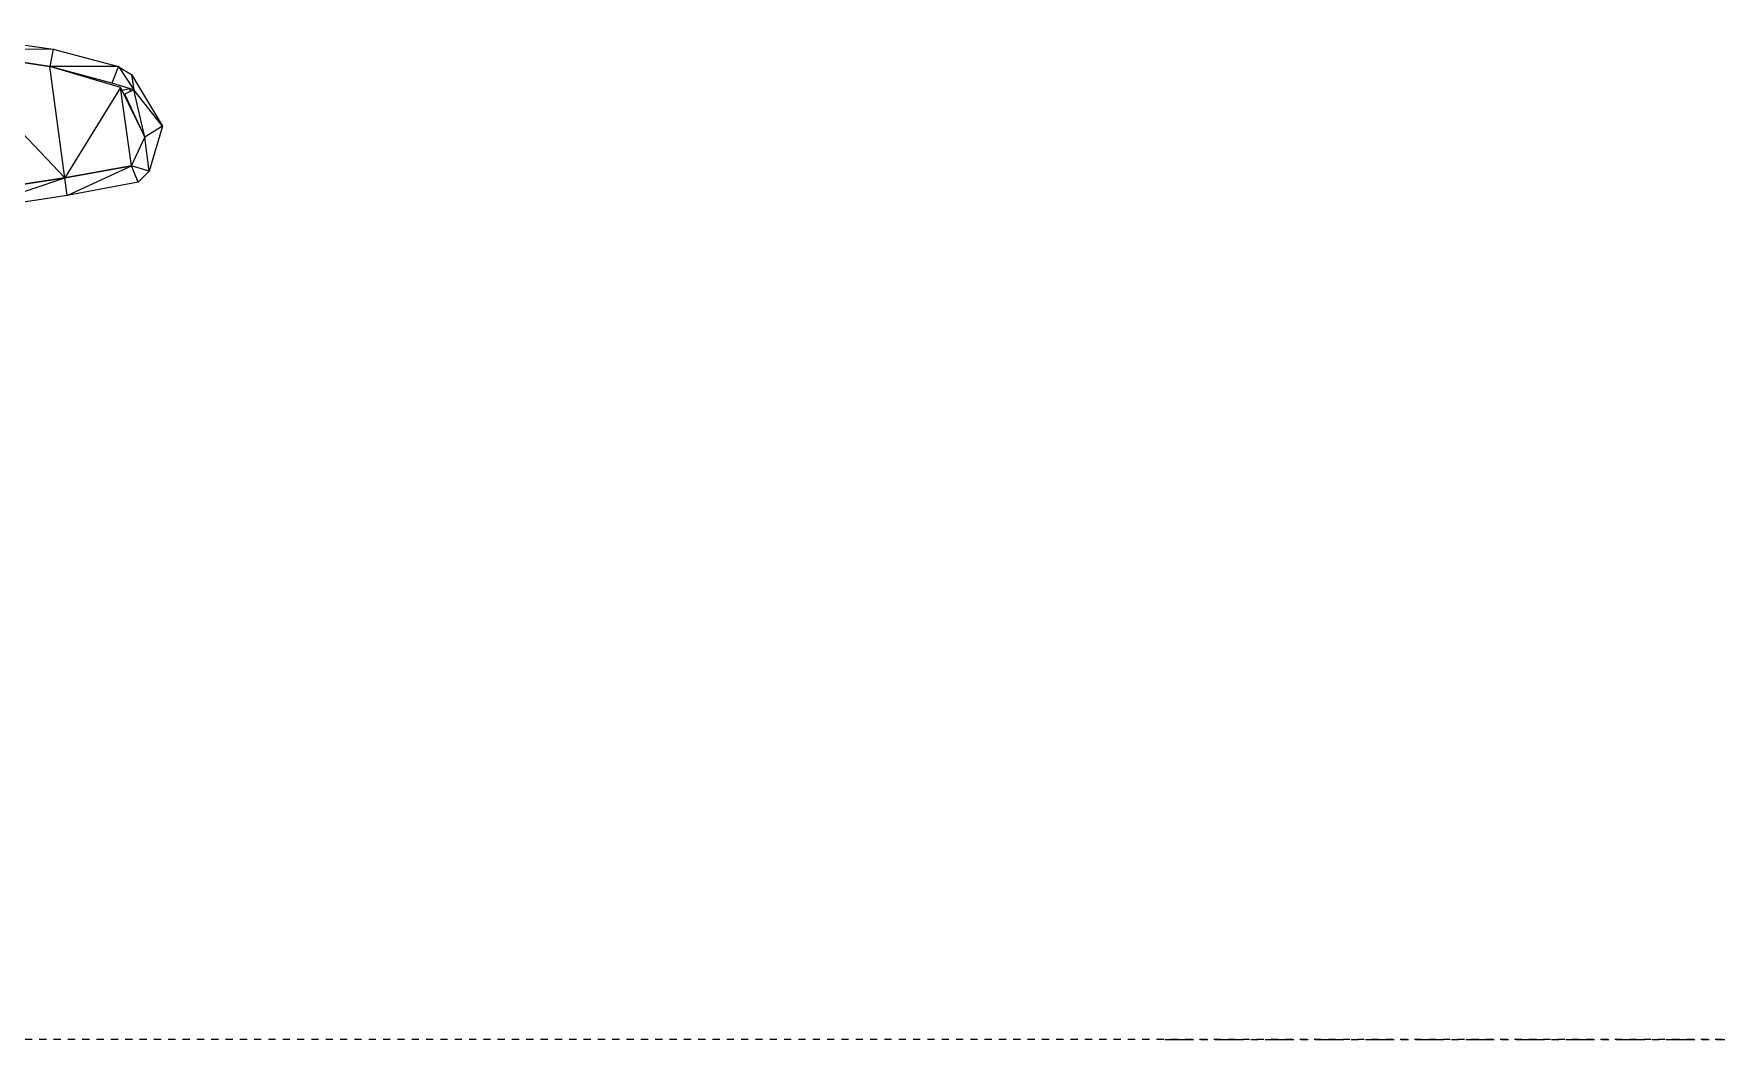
# Model space of a CAD drawing. Header units: inches. Extents: x -4168 to 1833, y -300 to 637.
# Drawn here: x -1121.65 to -1092.28, y 0 to 17.56 of the extents above; entities that cross this region are included whole.
import ezdxf

# ---------------------------------------------------------------- set-up
doc = ezdxf.new("R2010")
doc.units = ezdxf.units.IN
doc.header["$MEASUREMENT"] = 0
doc.linetypes.add('Aligning Line 1_8_', pattern=[0.25, 0.125, -0.125])
doc.linetypes.add('Grid Line 1_2_', pattern=[0.875, 0.5, -0.125, 0.125, -0.125])
for name, color, linetype, lineweight in [('0-3', 55, 'Continuous', 9), ('0-5', 170, 'Continuous', 5), ('A-FLOR-LEVL-1', 51, 'Grid Line 1_2_', 9), ('A-GENM', 5, 'Continuous', 9), ('G-ANNO-SYMB', 111, 'Aligning Line 1_8_', 9)]:
    doc.layers.add(name, color=color, linetype=linetype, lineweight=lineweight)

# ---------------------------------------------------------------- blocks, each defined once
blk = doc.blocks.new('Land_Rover_Evoque_-_SUV_Car_Vehicle_Automobile_13067 - Land Rover EVOQUE_dwg-1230547-BUILDING SECTION - EAST_WEST AT RAMP - LOOKING SOUTH')
at = {"layer": 'A-GENM'}
for p, q in [((-12405.975, 17.558), (-12404.099, 17.289)), ((-12404.099, 17.289), (-12406.014, 17.27)), ((-12406.014, 17.27), (-12404.158, 16.982)), ((-12406.014, 17.27), (-12403.892, 15.042)), ((-12404.158, 16.982), (-12406.014, 17.27)), ((-12404.099, 17.289), (-12404.158, 16.982)), ((-12404.099, 17.289), (-12402.959, 16.982)), ((-12402.922, 16.617), (-12404.158, 16.982)), ((-12403.892, 15.042), (-12404.158, 16.982)), ((-12403.076, 16.694), (-12404.158, 16.982)), ((-12402.959, 16.982), (-12404.158, 16.982)), ((-12403.369, 16.772), (-12403.447, 16.772)), ((-12402.963, 16.973), (-12403.076, 16.694)), ((-12402.959, 16.982), (-12402.69, 16.578)), ((-12402.945, 16.973), (-12402.728, 16.847)), ((-12402.728, 16.847), (-12402.188, 15.945)), ((-12402.728, 16.847), (-12402.69, 16.578)), ((-12402.922, 16.617), (-12403.892, 15.042)), ((-12402.69, 16.578), (-12403.076, 16.694)), ((-12402.922, 16.617), (-12402.497, 15.753)), ((-12402.731, 15.253), (-12402.922, 16.617)), ((-12402.899, 16.57), (-12402.766, 16.598)), ((-12402.69, 16.578), (-12402.845, 16.502)), ((-12402.497, 15.753), (-12402.845, 16.502)), ((-12402.745, 16.551), (-12402.766, 16.598)), ((-12402.188, 15.945), (-12402.69, 16.578)), ((-12402.497, 15.753), (-12402.69, 16.578)), ((-12402.188, 15.945), (-12402.497, 15.753)), ((-12402.188, 15.945), (-12402.422, 15.157)), ((-12402.731, 15.253), (-12402.497, 15.753)), ((-12402.731, 15.253), (-12402.497, 15.753)), ((-12402.422, 15.157), (-12402.497, 15.753)), ((-12405.651, 14.773), (-12403.892, 15.042)), ((-12403.892, 15.042), (-12405.651, 14.773)), ((-12405.613, 14.465), (-12403.892, 15.042)), ((-12402.731, 15.253), (-12403.892, 15.042)), ((-12403.892, 15.042), (-12402.731, 15.253)), ((-12403.854, 14.734), (-12403.892, 15.042)), ((-12403.854, 14.734), (-12402.731, 15.253)), ((-12402.422, 15.157), (-12402.731, 15.253)), ((-12402.616, 14.965), (-12402.731, 15.253)), ((-12402.422, 15.157), (-12402.616, 14.965)), ((-12403.854, 14.734), (-12405.613, 14.465)), ((-12402.616, 14.965), (-12403.854, 14.734))]:
    blk.add_line(p, q, dxfattribs=at)
blk = doc.blocks.new('Land_Rover_Evoque_-_SUV_Car_Vehicle_Automobile_13067 - Land_Rover_Evoque_-_SUV_Car_Vehicle_Automobile_13067-1230553-BUILDING SECTION - EAST_WEST AT RAMP - LOOKING SOUTH')
blk.add_blockref('Land_Rover_Evoque_-_SUV_Car_Vehicle_Automobile_13067 - Land Rover EVOQUE_dwg-1230547-BUILDING SECTION - EAST_WEST AT RAMP - LOOKING SOUTH', (0, 0))
blk = doc.blocks.new('CTR  - Topography_rvt-2-BUILDING SECTION - EAST_WEST AT RAMP - LOOKING SOUTH')
at = {"layer": '0-3'}
blk.add_blockref('Land_Rover_Evoque_-_SUV_Car_Vehicle_Automobile_13067 - Land_Rover_Evoque_-_SUV_Car_Vehicle_Automobile_13067-1230553-BUILDING SECTION - EAST_WEST AT RAMP - LOOKING SOUTH', (0, 0), dxfattribs=at)

msp = doc.modelspace()

# ---------------------------------------------------------------- linework, layer by layer
at = {"layer": 'A-FLOR-LEVL-1'}
msp.add_line((-1101.901, 0), (1674.0755, 0), dxfattribs=at)
at = {"layer": 'G-ANNO-SYMB'}
msp.add_line((1576.5784, 0), (-1178.9656, 0), dxfattribs=at)

# ---------------------------------------------------------------- block references
at = {"layer": '0-5'}
msp.add_blockref('CTR  - Topography_rvt-2-BUILDING SECTION - EAST_WEST AT RAMP - LOOKING SOUTH', (11282.793, 0), dxfattribs=at)

doc.saveas('drawing.dxf')
